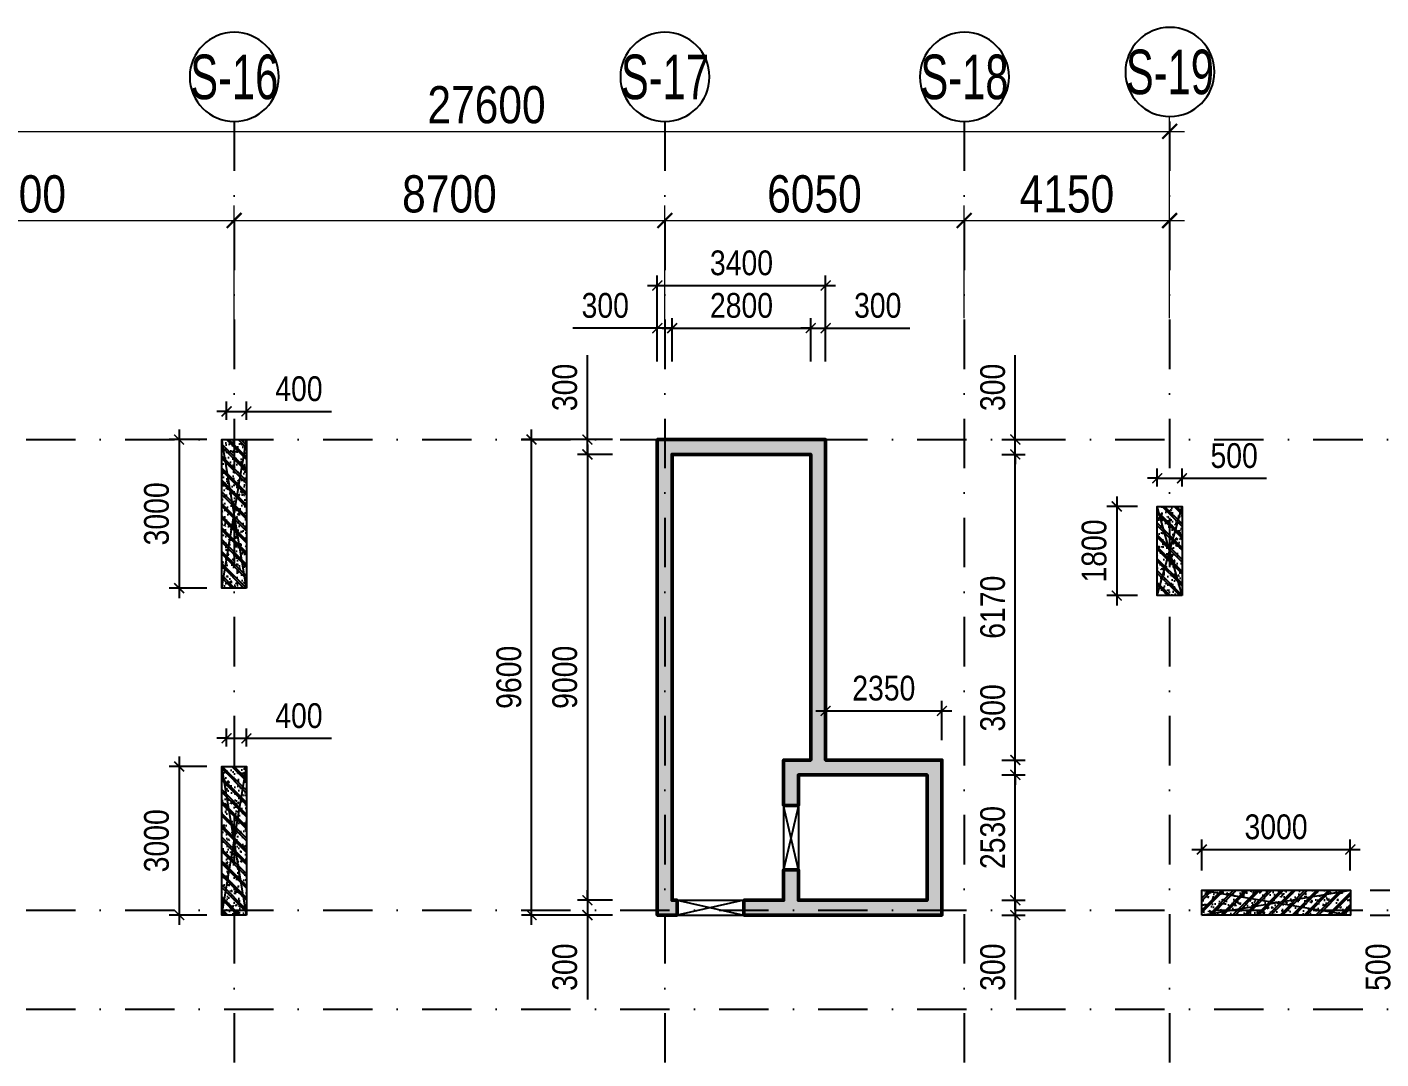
# Model space of a CAD drawing. Header units: millimetres. Extents: x 13965 to 1327256, y -72704 to 46237.
# Drawn here: x 312317 to 339666, y -25068 to -4237 of the extents above; entities that cross this region are included whole.
import ezdxf
from ezdxf.enums import TextEntityAlignment as Align

# ---------------------------------------------------------------- set-up
doc = ezdxf.new("R2010")
doc.units = ezdxf.units.MM
doc.header["$MEASUREMENT"] = 0
doc.linetypes.add('DASHDOT', pattern=[1, 0.5, -0.25, 0, -0.25])
doc.linetypes.add('DASHED', pattern=[4.5, 3, -1.5])
for name, color, linetype in [('AUDIT_I_220807103235-17', 50, 'Continuous'), ('ccu11-Khuat', 9, 'DASHED'), ('ccu11-Manh', 8, 'Continuous'), ('ccu11-Thay', 7, 'Continuous'), ('KC2-DIM', 251, 'Continuous'), ('KT-Dim', 8, 'Continuous'), ('KT-Hatch', 251, 'Continuous'), ('KT-Luoi truc South Tower', 8, 'DASHDOT'), ('Xref_ST_MBDV Cot vach 30.7.2022|Xref_ST_MBDV Cot vach 30.7.2022|Xref_ST_MBDV Cot vach 30.7.2022|Xref_ST_MBDV Cot vach 30.7.2022|A-GRID-SYM', 50, 'Continuous'), ('Xref_ST_MBDV Cot vach 30.7.2022|Xref_ST_MBDV Cot vach 30.7.2022|Xref_ST_MBDV Cot vach 30.7.2022|Xref_ST_MBDV Cot vach 30.7.2022|KC-Betong', 6, 'Continuous')]:
    doc.layers.add(name, color=color, linetype=linetype)
doc.layers.add('KT-Kich thuoc', color=159, linetype='Continuous', lineweight=18)
doc.layers.add('KT-Net cot vach', color=6, linetype='Continuous', lineweight=50)
doc.styles.add('Arial Narrow', font='ARIALN.TTF')
doc.styles.add('HBA-Text', font='GOTHIC.TTF')
doc.dimstyles.new('ccu12-200', dxfattribs={"dimscale": 200, "dimtxt": 2.5, "dimasz": 1, "dimexe": 1, "dimexo": 2, "dimgap": 1, "dimtad": 1, "dimdec": 0, "dimdsep": 46, "dimtxsty": 'Arial Narrow', "dimblk": 'ARCHTICK', "dimcen": -1, "dimdle": 1, "dimclrd": 256, "dimclre": 256, "dimclrt": 3, "dimadec": 0, "dimazin": 2, "dimtfac": 0.1, "dimtdec": 0, "dimtmove": 0, "dimatfit": 1, "dimldrblk": 'ARCHTICK', "dimfxl": 1, "dimtvp": 0.833333, "dimtolj": 1, "dimtzin": 12, "dimarcsym": 0})
doc.dimstyles.new('CCU_1-300', dxfattribs={"dimscale": 300, "dimtxt": 2.5, "dimasz": 1, "dimexe": 1, "dimexo": 2, "dimgap": 0.5, "dimtad": 1, "dimdec": 0, "dimdsep": 46, "dimtxsty": 'Arial Narrow', "dimblk": 'ARCHTICK', "dimcen": -1, "dimdle": 1, "dimclrd": 256, "dimclre": 256, "dimclrt": 3, "dimadec": 0, "dimazin": 2, "dimtfac": 0.1, "dimtdec": 0, "dimtix": 1, "dimtmove": 2, "dimatfit": 1, "dimfxl": 1, "dimtvp": 0.833333, "dimtolj": 1, "dimtzin": 12, "dimarcsym": 0})

# ---------------------------------------------------------------- blocks, each defined once
blk = doc.blocks.new('_ArchTick')
at = {"color": 0, "const_width": 0.15}
blk.add_lwpolyline([(-0.5, -0.5), (0.5, 0.5)], dxfattribs=at)
blk = doc.blocks.new('*D1069')
at = {"layer": 'Defpoints', "color": 0, "transparency": 16777216}
for p in [(-25223, 31492), (-33923, 28684, 0), (-25223, 28649, 0)]:
    blk.add_point(p, dxfattribs=at)
at = {"layer": 'KT-Kich thuoc', "lineweight": -2, "transparency": 16777216}
for p, q in [((-33923, 29284), (-33923, 31792)), ((-25223, 29249), (-25223, 31792)), ((-34223, 31492), (-24923, 31492))]:
    blk.add_line(p, q, dxfattribs=at)
at = {"layer": 'KT-Kich thuoc', "lineweight": -2, "transparency": 16777216, "xscale": 300, "yscale": 300, "zscale": 300, "rotation": 180}
blk.add_blockref('_ArchTick', (-33923, 31492), dxfattribs=at)
at = {"layer": 'KT-Kich thuoc', "lineweight": -2, "transparency": 16777216, "xscale": 300, "yscale": 300, "zscale": 300}
blk.add_blockref('_ArchTick', (-25223, 31492), dxfattribs=at)
at = {"layer": 'KT-Kich thuoc', "color": 3, "transparency": 16777216, "insert": (-29573, 32025), "char_height": 750, "attachment_point": 5, "style": 'Arial Narrow'}
blk.add_mtext('\\A1;8700', dxfattribs=at)
blk = doc.blocks.new('*D1070')
at = {"layer": 'Defpoints', "color": 0, "transparency": 16777216}
for p in [(-16523, 31492), (-16523, 28791, 0), (-25223, 28649, 0)]:
    blk.add_point(p, dxfattribs=at)
at = {"layer": 'KT-Kich thuoc', "lineweight": -2, "transparency": 16777216}
for p, q in [((-25223, 29249), (-25223, 31792)), ((-16523, 29391), (-16523, 31792)), ((-25523, 31492), (-16223, 31492))]:
    blk.add_line(p, q, dxfattribs=at)
at = {"layer": 'KT-Kich thuoc', "lineweight": -2, "transparency": 16777216, "xscale": 300, "yscale": 300, "zscale": 300, "rotation": 180}
blk.add_blockref('_ArchTick', (-25223, 31492), dxfattribs=at)
at = {"layer": 'KT-Kich thuoc', "lineweight": -2, "transparency": 16777216, "xscale": 300, "yscale": 300, "zscale": 300}
blk.add_blockref('_ArchTick', (-16523, 31492), dxfattribs=at)
at = {"layer": 'KT-Kich thuoc', "color": 3, "transparency": 16777216, "insert": (-20873, 32025), "char_height": 750, "attachment_point": 5, "style": 'Arial Narrow'}
blk.add_mtext('\\A1;8700', dxfattribs=at)
blk = doc.blocks.new('*D1071')
at = {"layer": 'Defpoints', "color": 0, "transparency": 16777216}
for p in [(-10473, 31492), (-16523, 28791), (-10473, 28921, 0)]:
    blk.add_point(p, dxfattribs=at)
at = {"layer": 'KT-Kich thuoc', "lineweight": -2, "transparency": 16777216}
for p, q in [((-16523, 29391), (-16523, 31792)), ((-10473, 29521), (-10473, 31792)), ((-16823, 31492), (-10173, 31492))]:
    blk.add_line(p, q, dxfattribs=at)
at = {"layer": 'KT-Kich thuoc', "lineweight": -2, "transparency": 16777216, "xscale": 300, "yscale": 300, "zscale": 300, "rotation": 180}
blk.add_blockref('_ArchTick', (-16523, 31492), dxfattribs=at)
at = {"layer": 'KT-Kich thuoc', "lineweight": -2, "transparency": 16777216, "xscale": 300, "yscale": 300, "zscale": 300}
blk.add_blockref('_ArchTick', (-10473, 31492), dxfattribs=at)
at = {"layer": 'KT-Kich thuoc', "color": 3, "transparency": 16777216, "insert": (-13498, 32025), "char_height": 750, "attachment_point": 5, "style": 'Arial Narrow'}
blk.add_mtext('\\A1;6050', dxfattribs=at)
blk = doc.blocks.new('*D1072')
at = {"layer": 'Defpoints', "color": 0, "transparency": 16777216}
for p in [(-6323, 31492), (-6323, 29040), (-10473, 28921, 0)]:
    blk.add_point(p, dxfattribs=at)
at = {"layer": 'KT-Kich thuoc', "lineweight": -2, "transparency": 16777216}
for p, q in [((-10473, 29521), (-10473, 31792)), ((-6323, 29640), (-6323, 31792)), ((-10773, 31492), (-6023, 31492))]:
    blk.add_line(p, q, dxfattribs=at)
at = {"layer": 'KT-Kich thuoc', "lineweight": -2, "transparency": 16777216, "xscale": 300, "yscale": 300, "zscale": 300, "rotation": 180}
blk.add_blockref('_ArchTick', (-10473, 31492), dxfattribs=at)
at = {"layer": 'KT-Kich thuoc', "lineweight": -2, "transparency": 16777216, "xscale": 300, "yscale": 300, "zscale": 300}
blk.add_blockref('_ArchTick', (-6323, 31492), dxfattribs=at)
at = {"layer": 'KT-Kich thuoc', "color": 3, "transparency": 16777216, "insert": (-8398, 32025), "char_height": 750, "attachment_point": 5, "style": 'Arial Narrow'}
blk.add_mtext('\\A1;4150', dxfattribs=at)
blk = doc.blocks.new('*D1073')
at = {"layer": 'Defpoints', "color": 0, "transparency": 16777216}
for p in [(-6323, 33292), (-33923, 28921), (-6323, 28921)]:
    blk.add_point(p, dxfattribs=at)
at = {"layer": 'KT-Kich thuoc', "lineweight": -2, "transparency": 16777216}
for p, q in [((-33923, 29521), (-33923, 33592)), ((-6323, 29521), (-6323, 33592)), ((-34223, 33292), (-6023, 33292))]:
    blk.add_line(p, q, dxfattribs=at)
at = {"layer": 'KT-Kich thuoc', "lineweight": -2, "transparency": 16777216, "xscale": 300, "yscale": 300, "zscale": 300, "rotation": 180}
blk.add_blockref('_ArchTick', (-33923, 33292), dxfattribs=at)
at = {"layer": 'KT-Kich thuoc', "lineweight": -2, "transparency": 16777216, "xscale": 300, "yscale": 300, "zscale": 300}
blk.add_blockref('_ArchTick', (-6323, 33292), dxfattribs=at)
at = {"layer": 'KT-Kich thuoc', "color": 3, "transparency": 16777216, "insert": (-20123, 33825), "char_height": 750, "attachment_point": 5, "style": 'Arial Narrow'}
blk.add_mtext('\\A1;27600', dxfattribs=at)
blk = doc.blocks.new('GRID-SYM-flat-73')
at = {"layer": 'Xref_ST_MBDV Cot vach 30.7.2022|Xref_ST_MBDV Cot vach 30.7.2022|Xref_ST_MBDV Cot vach 30.7.2022|Xref_ST_MBDV Cot vach 30.7.2022|A-GRID-SYM'}
blk.add_circle((0, 0, 0), 900, dxfattribs=at)
at = {"layer": 'Xref_ST_MBDV Cot vach 30.7.2022|Xref_ST_MBDV Cot vach 30.7.2022|Xref_ST_MBDV Cot vach 30.7.2022|Xref_ST_MBDV Cot vach 30.7.2022|A-GRID-SYM', "style": 'HBA-Text'}
blk.add_attdef('GRID', text='', height=900, rotation=359.6303, dxfattribs=at).set_placement((0, 0, 0), align=Align.MIDDLE_CENTER)
blk = doc.blocks.new('*D286')
at = {"layer": 'Defpoints', "color": 0, "transparency": 16777216}
for p in [(316348, -19164), (315389, -22164), (316348, -22164)]:
    blk.add_point(p, dxfattribs=at)
at = {"layer": 'KC2-DIM', "lineweight": -2, "transparency": 16777216}
for p, q in [((315389, -18964), (315389, -22364)), ((315948, -19164), (315189, -19164)), ((315948, -22164), (315189, -22164))]:
    blk.add_line(p, q, dxfattribs=at)
at = {"layer": 'KC2-DIM', "lineweight": -2, "transparency": 16777216, "xscale": 200, "yscale": 200, "zscale": 200}
for p, rotation in [((315389, -19164), 90), ((315389, -22164), 270)]:
    blk.add_blockref('_ArchTick', p, dxfattribs=dict(at, rotation=rotation))
at = {"layer": 'KC2-DIM', "color": 3, "transparency": 16777216, "insert": (314934, -20664), "char_height": 500, "attachment_point": 5, "rotation": 90, "style": 'Arial Narrow'}
blk.add_mtext('\\A1;3000', dxfattribs=at)
blk = doc.blocks.new('*D287')
at = {"layer": 'Defpoints', "color": 0, "transparency": 16777216}
for p in [(316748, -18596), (316348, -19164), (316748, -19164)]:
    blk.add_point(p, dxfattribs=at)
at = {"layer": 'KC2-DIM', "lineweight": -2, "transparency": 16777216}
for p, q in [((316348, -18596), (316148, -18596)), ((316348, -18764), (316348, -18396)), ((316348, -18596), (316748, -18596)), ((316748, -18764), (316748, -18396)), ((316748, -18596), (318469, -18596))]:
    blk.add_line(p, q, dxfattribs=at)
at = {"layer": 'KC2-DIM', "lineweight": -2, "transparency": 16777216, "xscale": 200, "yscale": 200, "zscale": 200}
blk.add_blockref('_ArchTick', (316348, -18596), dxfattribs=at)
at = {"layer": 'KC2-DIM', "lineweight": -2, "transparency": 16777216, "xscale": 200, "yscale": 200, "zscale": 200, "rotation": 180}
blk.add_blockref('_ArchTick', (316748, -18596), dxfattribs=at)
at = {"layer": 'KC2-DIM', "color": 3, "transparency": 16777216, "insert": (317809, -18141), "char_height": 500, "attachment_point": 5, "style": 'Arial Narrow'}
blk.add_mtext('\\A1;400', dxfattribs=at)
blk = doc.blocks.new('*D288')
at = {"layer": 'Defpoints', "color": 0, "transparency": 16777216}
for p in [(316348, -12564), (315389, -15564), (316348, -15564)]:
    blk.add_point(p, dxfattribs=at)
at = {"layer": 'KC2-DIM', "lineweight": -2, "transparency": 16777216}
for p, q in [((315948, -12564), (315189, -12564)), ((315389, -12364), (315389, -15764)), ((315948, -15564), (315189, -15564))]:
    blk.add_line(p, q, dxfattribs=at)
at = {"layer": 'KC2-DIM', "lineweight": -2, "transparency": 16777216, "xscale": 200, "yscale": 200, "zscale": 200}
for p, rotation in [((315389, -12564), 90), ((315389, -15564), 270)]:
    blk.add_blockref('_ArchTick', p, dxfattribs=dict(at, rotation=rotation))
at = {"layer": 'KC2-DIM', "color": 3, "transparency": 16777216, "insert": (314934, -14064), "char_height": 500, "attachment_point": 5, "rotation": 90, "style": 'Arial Narrow'}
blk.add_mtext('\\A1;3000', dxfattribs=at)
blk = doc.blocks.new('*D289')
at = {"layer": 'Defpoints', "color": 0, "transparency": 16777216}
for p in [(316748, -11996), (316348, -12564), (316748, -12564)]:
    blk.add_point(p, dxfattribs=at)
at = {"layer": 'KC2-DIM', "lineweight": -2, "transparency": 16777216}
for p, q in [((316348, -11996), (316148, -11996)), ((316348, -12164), (316348, -11796)), ((316348, -11996), (316748, -11996)), ((316748, -12164), (316748, -11796)), ((316748, -11996), (318469, -11996))]:
    blk.add_line(p, q, dxfattribs=at)
at = {"layer": 'KC2-DIM', "lineweight": -2, "transparency": 16777216, "xscale": 200, "yscale": 200, "zscale": 200}
blk.add_blockref('_ArchTick', (316348, -11996), dxfattribs=at)
at = {"layer": 'KC2-DIM', "lineweight": -2, "transparency": 16777216, "xscale": 200, "yscale": 200, "zscale": 200, "rotation": 180}
blk.add_blockref('_ArchTick', (316748, -11996), dxfattribs=at)
at = {"layer": 'KC2-DIM', "color": 3, "transparency": 16777216, "insert": (317809, -11541), "char_height": 500, "attachment_point": 5, "style": 'Arial Narrow'}
blk.add_mtext('\\A1;400', dxfattribs=at)
blk = doc.blocks.new('*D290')
at = {"layer": 'Defpoints', "color": 0, "transparency": 16777216}
for p in [(335648, -13346), (335148, -13914), (335648, -13914)]:
    blk.add_point(p, dxfattribs=at)
at = {"layer": 'KC2-DIM', "lineweight": -2, "transparency": 16777216}
for p, q in [((335148, -13346), (334948, -13346)), ((335148, -13514), (335148, -13146)), ((335148, -13346), (335648, -13346)), ((335648, -13514), (335648, -13146)), ((335648, -13346), (337353, -13346))]:
    blk.add_line(p, q, dxfattribs=at)
at = {"layer": 'KC2-DIM', "lineweight": -2, "transparency": 16777216, "xscale": 200, "yscale": 200, "zscale": 200}
blk.add_blockref('_ArchTick', (335148, -13346), dxfattribs=at)
at = {"layer": 'KC2-DIM', "lineweight": -2, "transparency": 16777216, "xscale": 200, "yscale": 200, "zscale": 200, "rotation": 180}
blk.add_blockref('_ArchTick', (335648, -13346), dxfattribs=at)
at = {"layer": 'KC2-DIM', "color": 3, "transparency": 16777216, "insert": (336701, -12891), "char_height": 500, "attachment_point": 5, "style": 'Arial Narrow'}
blk.add_mtext('\\A1;500', dxfattribs=at)
blk = doc.blocks.new('*D291')
at = {"layer": 'Defpoints', "color": 0, "transparency": 16777216}
for p in [(335148, -13914), (334329, -15714), (335148, -15714)]:
    blk.add_point(p, dxfattribs=at)
at = {"layer": 'KC2-DIM', "lineweight": -2, "transparency": 16777216}
for p, q in [((334748, -13914), (334129, -13914)), ((334329, -13714), (334329, -15914)), ((334748, -15714), (334129, -15714))]:
    blk.add_line(p, q, dxfattribs=at)
at = {"layer": 'KC2-DIM', "lineweight": -2, "transparency": 16777216, "xscale": 200, "yscale": 200, "zscale": 200}
for p, rotation in [((334329, -13914), 90), ((334329, -15714), 270)]:
    blk.add_blockref('_ArchTick', p, dxfattribs=dict(at, rotation=rotation))
at = {"layer": 'KC2-DIM', "color": 3, "transparency": 16777216, "insert": (333874, -14814), "char_height": 500, "attachment_point": 5, "rotation": 90, "style": 'Arial Narrow'}
blk.add_mtext('\\A1;1800', dxfattribs=at)
blk = doc.blocks.new('*D292')
at = {"layer": 'Defpoints', "color": 0, "transparency": 16777216}
for p in [(339048, -20841), (336048, -21664, 0), (339048, -21664, 0)]:
    blk.add_point(p, dxfattribs=at)
at = {"layer": 'KC2-DIM', "lineweight": -2, "transparency": 16777216}
for p, q in [((336048, -21264), (336048, -20641)), ((339048, -21264), (339048, -20641)), ((335848, -20841), (339248, -20841))]:
    blk.add_line(p, q, dxfattribs=at)
at = {"layer": 'KC2-DIM', "lineweight": -2, "transparency": 16777216, "xscale": 200, "yscale": 200, "zscale": 200, "rotation": 180}
blk.add_blockref('_ArchTick', (336048, -20841), dxfattribs=at)
at = {"layer": 'KC2-DIM', "lineweight": -2, "transparency": 16777216, "xscale": 200, "yscale": 200, "zscale": 200}
blk.add_blockref('_ArchTick', (339048, -20841), dxfattribs=at)
at = {"layer": 'KC2-DIM', "color": 3, "transparency": 16777216, "insert": (337548, -20386), "char_height": 500, "attachment_point": 5, "style": 'Arial Narrow'}
blk.add_mtext('\\A1;3000', dxfattribs=at)
blk = doc.blocks.new('*D293')
at = {"layer": 'Defpoints', "color": 0, "transparency": 16777216}
for p in [(339048, -21664, 0), (339048, -22164, 0), (340064, -22164)]:
    blk.add_point(p, dxfattribs=at)
at = {"layer": 'KC2-DIM', "lineweight": -2, "transparency": 16777216}
for p, q in [((340064, -21664), (340064, -21464)), ((339448, -21664), (340264, -21664)), ((340064, -21664), (340064, -22164)), ((339448, -22164), (340264, -22164)), ((340064, -22164), (340064, -23868))]:
    blk.add_line(p, q, dxfattribs=at)
at = {"layer": 'KC2-DIM', "lineweight": -2, "transparency": 16777216, "xscale": 200, "yscale": 200, "zscale": 200}
for p, rotation in [((340064, -21664), 270), ((340064, -22164), 90)]:
    blk.add_blockref('_ArchTick', p, dxfattribs=dict(at, rotation=rotation))
at = {"layer": 'KC2-DIM', "color": 3, "transparency": 16777216, "insert": (339609, -23216), "char_height": 500, "attachment_point": 5, "rotation": 90, "style": 'Arial Narrow'}
blk.add_mtext('\\A1;500', dxfattribs=at)
blk = doc.blocks.new('*D337')
at = {"layer": 'Defpoints', "color": 0, "transparency": 16777216}
for p in [(323636, -12564), (324546, -12564), (324546, -12864)]:
    blk.add_point(p, dxfattribs=at)
at = {"layer": 'KC2-DIM', "lineweight": -2, "transparency": 16777216}
for p, q in [((323636, -12564), (323636, -10859)), ((324146, -12564), (323436, -12564)), ((323636, -12864), (323636, -12564)), ((324146, -12864), (323436, -12864)), ((323636, -12864), (323636, -13064))]:
    blk.add_line(p, q, dxfattribs=at)
at = {"layer": 'KC2-DIM', "lineweight": -2, "transparency": 16777216, "xscale": 200, "yscale": 200, "zscale": 200}
for p, rotation in [((323636, -12564), 270), ((323636, -12864), 90)]:
    blk.add_blockref('_ArchTick', p, dxfattribs=dict(at, rotation=rotation))
at = {"layer": 'KC2-DIM', "color": 3, "transparency": 16777216, "insert": (323181, -11512), "char_height": 500, "attachment_point": 5, "rotation": 90, "style": 'Arial Narrow'}
blk.add_mtext('\\A1;300', dxfattribs=at)
blk = doc.blocks.new('*D338')
at = {"layer": 'Defpoints', "color": 0, "transparency": 16777216}
for p in [(324546, -12864), (323636, -21864), (324546, -21864)]:
    blk.add_point(p, dxfattribs=at)
at = {"layer": 'KC2-DIM', "lineweight": -2, "transparency": 16777216}
for p, q in [((323636, -12664), (323636, -22064)), ((324146, -12864), (323436, -12864)), ((324146, -21864), (323436, -21864))]:
    blk.add_line(p, q, dxfattribs=at)
at = {"layer": 'KC2-DIM', "lineweight": -2, "transparency": 16777216, "xscale": 200, "yscale": 200, "zscale": 200}
for p, rotation in [((323636, -12864), 90), ((323636, -21864), 270)]:
    blk.add_blockref('_ArchTick', p, dxfattribs=dict(at, rotation=rotation))
at = {"layer": 'KC2-DIM', "color": 3, "transparency": 16777216, "insert": (323181, -17364), "char_height": 500, "attachment_point": 5, "rotation": 90, "style": 'Arial Narrow'}
blk.add_mtext('\\A1;9000', dxfattribs=at)
blk = doc.blocks.new('*D339')
at = {"layer": 'Defpoints', "color": 0, "transparency": 16777216}
for p in [(324546, -21864), (323636, -22164), (324546, -22164)]:
    blk.add_point(p, dxfattribs=at)
at = {"layer": 'KC2-DIM', "lineweight": -2, "transparency": 16777216}
for p, q in [((324146, -21864), (323436, -21864)), ((323636, -21864), (323636, -21664)), ((323636, -21864), (323636, -22164)), ((324146, -22164), (323436, -22164)), ((323636, -22164), (323636, -23868))]:
    blk.add_line(p, q, dxfattribs=at)
at = {"layer": 'KC2-DIM', "lineweight": -2, "transparency": 16777216, "xscale": 200, "yscale": 200, "zscale": 200}
for p, rotation in [((323636, -21864), 270), ((323636, -22164), 90)]:
    blk.add_blockref('_ArchTick', p, dxfattribs=dict(at, rotation=rotation))
at = {"layer": 'KC2-DIM', "color": 3, "transparency": 16777216, "insert": (323181, -23216), "char_height": 500, "attachment_point": 5, "rotation": 90, "style": 'Arial Narrow'}
blk.add_mtext('\\A1;300', dxfattribs=at)
blk = doc.blocks.new('*D340')
at = {"layer": 'Defpoints', "color": 0, "transparency": 16777216}
for p in [(322508, -12564), (324546, -12564), (324546, -22164)]:
    blk.add_point(p, dxfattribs=at)
at = {"layer": 'KC2-DIM', "lineweight": -2, "transparency": 16777216}
for p, q in [((324146, -12564), (322308, -12564)), ((322508, -22364), (322508, -12364)), ((324146, -22164), (322308, -22164))]:
    blk.add_line(p, q, dxfattribs=at)
at = {"layer": 'KC2-DIM', "lineweight": -2, "transparency": 16777216, "xscale": 200, "yscale": 200, "zscale": 200}
for p, rotation in [((322508, -12564), 90), ((322508, -22164), 270)]:
    blk.add_blockref('_ArchTick', p, dxfattribs=dict(at, rotation=rotation))
at = {"layer": 'KC2-DIM', "color": 3, "transparency": 16777216, "insert": (322052, -17364), "char_height": 500, "attachment_point": 5, "rotation": 90, "style": 'Arial Narrow'}
blk.add_mtext('\\A1;9600', dxfattribs=at)
blk = doc.blocks.new('*D341')
at = {"layer": 'Defpoints', "color": 0, "transparency": 16777216}
for p in [(325049, -10315), (325049, -11386), (325349, -11386)]:
    blk.add_point(p, dxfattribs=at)
at = {"layer": 'KC2-DIM', "lineweight": -2, "transparency": 16777216}
for p, q in [((325049, -10986), (325049, -10115)), ((325349, -10986), (325349, -10115)), ((325049, -10315), (323344, -10315)), ((325349, -10315), (325049, -10315)), ((325349, -10315), (325549, -10315))]:
    blk.add_line(p, q, dxfattribs=at)
at = {"layer": 'KC2-DIM', "lineweight": -2, "transparency": 16777216, "xscale": 200, "yscale": 200, "zscale": 200}
blk.add_blockref('_ArchTick', (325049, -10315), dxfattribs=at)
at = {"layer": 'KC2-DIM', "lineweight": -2, "transparency": 16777216, "xscale": 200, "yscale": 200, "zscale": 200, "rotation": 180}
blk.add_blockref('_ArchTick', (325349, -10315), dxfattribs=at)
at = {"layer": 'KC2-DIM', "color": 3, "transparency": 16777216, "insert": (323997, -9859), "char_height": 500, "attachment_point": 5, "style": 'Arial Narrow'}
blk.add_mtext('\\A1;300', dxfattribs=at)
blk = doc.blocks.new('*D342')
at = {"layer": 'Defpoints', "color": 0, "transparency": 16777216}
for p in [(328149, -10315), (325349, -11386), (328149, -11386)]:
    blk.add_point(p, dxfattribs=at)
at = {"layer": 'KC2-DIM', "lineweight": -2, "transparency": 16777216}
for p, q in [((325349, -10986), (325349, -10115)), ((328149, -10986), (328149, -10115)), ((325149, -10315), (328349, -10315))]:
    blk.add_line(p, q, dxfattribs=at)
at = {"layer": 'KC2-DIM', "lineweight": -2, "transparency": 16777216, "xscale": 200, "yscale": 200, "zscale": 200, "rotation": 180}
blk.add_blockref('_ArchTick', (325349, -10315), dxfattribs=at)
at = {"layer": 'KC2-DIM', "lineweight": -2, "transparency": 16777216, "xscale": 200, "yscale": 200, "zscale": 200}
blk.add_blockref('_ArchTick', (328149, -10315), dxfattribs=at)
at = {"layer": 'KC2-DIM', "color": 3, "transparency": 16777216, "insert": (326749, -9859), "char_height": 500, "attachment_point": 5, "style": 'Arial Narrow'}
blk.add_mtext('\\A1;2800', dxfattribs=at)
blk = doc.blocks.new('*D343')
at = {"layer": 'Defpoints', "color": 0, "transparency": 16777216}
for p in [(328449, -10315), (328149, -11386), (328449, -11386)]:
    blk.add_point(p, dxfattribs=at)
at = {"layer": 'KC2-DIM', "lineweight": -2, "transparency": 16777216}
for p, q in [((328149, -10986), (328149, -10115)), ((328449, -10986), (328449, -10115)), ((328149, -10315), (327949, -10315)), ((328149, -10315), (328449, -10315)), ((328449, -10315), (330153, -10315))]:
    blk.add_line(p, q, dxfattribs=at)
at = {"layer": 'KC2-DIM', "lineweight": -2, "transparency": 16777216, "xscale": 200, "yscale": 200, "zscale": 200}
blk.add_blockref('_ArchTick', (328149, -10315), dxfattribs=at)
at = {"layer": 'KC2-DIM', "lineweight": -2, "transparency": 16777216, "xscale": 200, "yscale": 200, "zscale": 200, "rotation": 180}
blk.add_blockref('_ArchTick', (328449, -10315), dxfattribs=at)
at = {"layer": 'KC2-DIM', "color": 3, "transparency": 16777216, "insert": (329501, -9859), "char_height": 500, "attachment_point": 5, "style": 'Arial Narrow'}
blk.add_mtext('\\A1;300', dxfattribs=at)
blk = doc.blocks.new('*D344')
at = {"layer": 'Defpoints', "color": 0, "transparency": 16777216}
for p in [(328449, -9455), (325049, -11386), (328449, -11386)]:
    blk.add_point(p, dxfattribs=at)
at = {"layer": 'KC2-DIM', "lineweight": -2, "transparency": 16777216}
for p, q in [((325049, -10986), (325049, -9255)), ((328449, -10986), (328449, -9255)), ((324849, -9455), (328649, -9455))]:
    blk.add_line(p, q, dxfattribs=at)
at = {"layer": 'KC2-DIM', "lineweight": -2, "transparency": 16777216, "xscale": 200, "yscale": 200, "zscale": 200, "rotation": 180}
blk.add_blockref('_ArchTick', (325049, -9455), dxfattribs=at)
at = {"layer": 'KC2-DIM', "lineweight": -2, "transparency": 16777216, "xscale": 200, "yscale": 200, "zscale": 200}
blk.add_blockref('_ArchTick', (328449, -9455), dxfattribs=at)
at = {"layer": 'KC2-DIM', "color": 3, "transparency": 16777216, "insert": (326749, -9000), "char_height": 500, "attachment_point": 5, "style": 'Arial Narrow'}
blk.add_mtext('\\A1;3400', dxfattribs=at)
blk = doc.blocks.new('*D345')
at = {"layer": 'Defpoints', "color": 0, "transparency": 16777216}
for p in [(331610, -21864), (331610, -22164), (332281, -22164)]:
    blk.add_point(p, dxfattribs=at)
at = {"layer": 'KC2-DIM', "lineweight": -2, "transparency": 16777216}
for p, q in [((332010, -21864), (332481, -21864)), ((332281, -21864), (332281, -21664)), ((332281, -21864), (332281, -22164)), ((332010, -22164), (332481, -22164)), ((332281, -22164), (332281, -23868))]:
    blk.add_line(p, q, dxfattribs=at)
at = {"layer": 'KC2-DIM', "lineweight": -2, "transparency": 16777216, "xscale": 200, "yscale": 200, "zscale": 200}
for p, rotation in [((332281, -21864), 270), ((332281, -22164), 90)]:
    blk.add_blockref('_ArchTick', p, dxfattribs=dict(at, rotation=rotation))
at = {"layer": 'KC2-DIM', "color": 3, "transparency": 16777216, "insert": (331825, -23216), "char_height": 500, "attachment_point": 5, "rotation": 90, "style": 'Arial Narrow'}
blk.add_mtext('\\A1;300', dxfattribs=at)
blk = doc.blocks.new('*D346')
at = {"layer": 'Defpoints', "color": 0, "transparency": 16777216}
for p in [(331610, -19334), (332281, -19334), (331610, -21864)]:
    blk.add_point(p, dxfattribs=at)
at = {"layer": 'KC2-DIM', "lineweight": -2, "transparency": 16777216}
for p, q in [((332281, -22064), (332281, -19134)), ((332010, -19334), (332481, -19334)), ((332010, -21864), (332481, -21864))]:
    blk.add_line(p, q, dxfattribs=at)
at = {"layer": 'KC2-DIM', "lineweight": -2, "transparency": 16777216, "xscale": 200, "yscale": 200, "zscale": 200}
for p, rotation in [((332281, -19334), 90), ((332281, -21864), 270)]:
    blk.add_blockref('_ArchTick', p, dxfattribs=dict(at, rotation=rotation))
at = {"layer": 'KC2-DIM', "color": 3, "transparency": 16777216, "insert": (331825, -20599), "char_height": 500, "attachment_point": 5, "rotation": 90, "style": 'Arial Narrow'}
blk.add_mtext('\\A1;2530', dxfattribs=at)
blk = doc.blocks.new('*D347')
at = {"layer": 'Defpoints', "color": 0, "transparency": 16777216}
for p in [(331610, -19034), (332281, -19034), (331610, -19334)]:
    blk.add_point(p, dxfattribs=at)
at = {"layer": 'KC2-DIM', "lineweight": -2, "transparency": 16777216}
for p, q in [((332281, -19034), (332281, -17329)), ((332010, -19034), (332481, -19034)), ((332281, -19334), (332281, -19034)), ((332010, -19334), (332481, -19334)), ((332281, -19334), (332281, -19534))]:
    blk.add_line(p, q, dxfattribs=at)
at = {"layer": 'KC2-DIM', "lineweight": -2, "transparency": 16777216, "xscale": 200, "yscale": 200, "zscale": 200}
for p, rotation in [((332281, -19034), 270), ((332281, -19334), 90)]:
    blk.add_blockref('_ArchTick', p, dxfattribs=dict(at, rotation=rotation))
at = {"layer": 'KC2-DIM', "color": 3, "transparency": 16777216, "insert": (331825, -17982), "char_height": 500, "attachment_point": 5, "rotation": 90, "style": 'Arial Narrow'}
blk.add_mtext('\\A1;300', dxfattribs=at)
blk = doc.blocks.new('*D348')
at = {"layer": 'Defpoints', "color": 0, "transparency": 16777216}
for p in [(331610, -12864), (332281, -12864), (331610, -19034)]:
    blk.add_point(p, dxfattribs=at)
at = {"layer": 'KC2-DIM', "lineweight": -2, "transparency": 16777216}
for p, q in [((332281, -19234), (332281, -12664)), ((332010, -12864), (332481, -12864)), ((332010, -19034), (332481, -19034))]:
    blk.add_line(p, q, dxfattribs=at)
at = {"layer": 'KC2-DIM', "lineweight": -2, "transparency": 16777216, "xscale": 200, "yscale": 200, "zscale": 200}
for p, rotation in [((332281, -12864), 90), ((332281, -19034), 270)]:
    blk.add_blockref('_ArchTick', p, dxfattribs=dict(at, rotation=rotation))
at = {"layer": 'KC2-DIM', "color": 3, "transparency": 16777216, "insert": (331825, -15949), "char_height": 500, "attachment_point": 5, "rotation": 90, "style": 'Arial Narrow'}
blk.add_mtext('\\A1;6170', dxfattribs=at)
blk = doc.blocks.new('*D349')
at = {"layer": 'Defpoints', "color": 0, "transparency": 16777216}
for p in [(331610, -12564), (332281, -12564), (331610, -12864)]:
    blk.add_point(p, dxfattribs=at)
at = {"layer": 'KC2-DIM', "lineweight": -2, "transparency": 16777216}
for p, q in [((332281, -12564), (332281, -10859)), ((332010, -12564), (332481, -12564)), ((332281, -12864), (332281, -12564)), ((332010, -12864), (332481, -12864)), ((332281, -12864), (332281, -13064))]:
    blk.add_line(p, q, dxfattribs=at)
at = {"layer": 'KC2-DIM', "lineweight": -2, "transparency": 16777216, "xscale": 200, "yscale": 200, "zscale": 200}
for p, rotation in [((332281, -12564), 270), ((332281, -12864), 90)]:
    blk.add_blockref('_ArchTick', p, dxfattribs=dict(at, rotation=rotation))
at = {"layer": 'KC2-DIM', "color": 3, "transparency": 16777216, "insert": (331825, -11512), "char_height": 500, "attachment_point": 5, "rotation": 90, "style": 'Arial Narrow'}
blk.add_mtext('\\A1;300', dxfattribs=at)
blk = doc.blocks.new('*D350')
at = {"layer": 'Defpoints', "color": 0, "transparency": 16777216}
for p in [(330799, -18042), (328449, -18720), (330799, -19034)]:
    blk.add_point(p, dxfattribs=at)
at = {"layer": 'KC2-DIM', "lineweight": -2, "transparency": 16777216}
for p, q in [((328249, -18042), (330999, -18042)), ((328449, -18320), (328449, -17842)), ((330799, -18634), (330799, -17842))]:
    blk.add_line(p, q, dxfattribs=at)
at = {"layer": 'KC2-DIM', "lineweight": -2, "transparency": 16777216, "xscale": 200, "yscale": 200, "zscale": 200, "rotation": 180}
blk.add_blockref('_ArchTick', (328449, -18042), dxfattribs=at)
at = {"layer": 'KC2-DIM', "lineweight": -2, "transparency": 16777216, "xscale": 200, "yscale": 200, "zscale": 200}
blk.add_blockref('_ArchTick', (330799, -18042), dxfattribs=at)
at = {"layer": 'KC2-DIM', "color": 3, "transparency": 16777216, "insert": (329624, -17586), "char_height": 500, "attachment_point": 5, "style": 'Arial Narrow'}
blk.add_mtext('\\A1;2350', dxfattribs=at)
blk = doc.blocks.new('*U36')
h = blk.add_hatch()
h.set_pattern_fill('VATLIEU04', color=250, scale=40, style=0, pattern_type=2)
h.set_pattern_definition([(50, (-450, 3050), (286.904, -25.101), [30, -330]), (355, (-450, 3050), (-55.5, 300.877), [24, -264]), (100.451, (-426.1, 3047.9), (231.404, 275.776), [25.496, -280.457]), (46.184, (-450, 3130), (426.896, -66.208), [45, -495]), (96.636, (-414.43, 3124.5), (373.865, 389.647), [38.244, -420.685]), (351.184, (-450, 3130), (373.865, 389.65), [36, -396]), (21, (-410, 3110), (238.763, -161.048), [30, -330]), (326, (-410, 3110), (97.326, 290.06), [24, -264]), (71.451, (-390.1, 3096.58), (336.09, 129.012), [25.496, -280.457]), (37.5, (-450, 3050), (4.864, 133.1575), [0, -260.8, 0, -268, 0, -265]), (7.5, (-450, 3050), (105.228, 157.7647), [0, -152.8, 0, -254.8, 0, -101]), (327.5, (-539.2, 3050), (213.529, -9.022), [0, -100, 0, -312, 0, -414]), (317.5, (-579.2, 3050), (233.274, 40.042), [0, -130, 0, -207.2, 0, -294]), (45, (-450, 3050), (-120.208, 120.208), []), (45, (-450, 3099), (-120.208, 120.208), [])])
h.paths.add_polyline_path([(-475, -475), (25, -475), (25, 2525), (-475, 2525)])
at = {"color": 6, "ltscale": 0.25}
blk.add_lwpolyline([(-475, -475), (25, -475), (25, 2525), (-475, 2525)], close=True, dxfattribs=at)
at = {"layer": 'Defpoints', "linetype": 'ByBlock', "ltscale": 30}
for p, q in [((25, -475), (-475, 2525)), ((-475, -475), (25, 2525))]:
    blk.add_line(p, q, dxfattribs=at)
blk = doc.blocks.new('*U40')
h = blk.add_hatch()
h.set_pattern_fill('VATLIEU04', color=250, scale=40, style=0, pattern_type=2)
h.set_pattern_definition([(50, (-450, 1850), (286.904, -25.1), [30, -330]), (355, (-450, 1850), (-55.5, 300.877), [24, -264]), (100.451, (-426.1, 1847.9), (231.404, 275.776), [25.496, -280.457]), (46.184, (-450, 1930), (426.896, -66.21), [45, -495]), (96.636, (-414.43, 1924.5), (373.865, 389.65), [38.244, -420.685]), (351.184, (-450, 1930), (373.865, 389.65), [36, -396]), (21, (-410, 1910), (238.763, -161.048), [30, -330]), (326, (-410, 1910), (97.326, 290.06), [24, -264]), (71.451, (-390.1, 1896.58), (336.09, 129.012), [25.496, -280.457]), (37.5, (-450, 1850), (4.864, 133.1575), [0, -260.8, 0, -268, 0, -265]), (7.5, (-450, 1850), (105.228, 157.765), [0, -152.8, 0, -254.8, 0, -101]), (327.5, (-539.2, 1850), (213.529, -9.022), [0, -100, 0, -312, 0, -414]), (317.5, (-579.2, 1850), (233.274, 40.042), [0, -130, 0, -207.2, 0, -294]), (45, (-450, 1850), (-120.208, 120.208), []), (45, (-450, 1899), (-120.208, 120.208), [])])
h.paths.add_polyline_path([(-475, -475), (25, -475), (25, 1325), (-475, 1325)])
at = {"color": 6, "ltscale": 0.25}
blk.add_lwpolyline([(-475, -475), (25, -475), (25, 1325), (-475, 1325)], close=True, dxfattribs=at)
at = {"layer": 'Defpoints', "linetype": 'ByBlock', "ltscale": 30}
for p, q in [((25, -475), (-475, 1325)), ((-475, -475), (25, 1325))]:
    blk.add_line(p, q, dxfattribs=at)
blk = doc.blocks.new('MBCV-T21')
at = {"layer": 'KT-Hatch'}
h = blk.add_hatch(dxfattribs=at)
h.set_pattern_fill('BTCT', color=256, scale=40)
h.set_pattern_definition([(50, (6073.5, -25720.42), (286.904, -25.1009), [30, -330]), (355, (6073.5, -25720.42), (-55.5005, 300.8769), [24, -264]), (100.4514, (6097.4, -25722.5), (231.4038, 275.7758), [25.496, -280.4568]), (46.1842, (6073.5, -25640.4), (426.8964, -66.2076), [45, -495]), (96.6356, (6109.06, -25645.93), (373.865, 389.647), [38.244, -420.685]), (351.1842, (6073.5, -25640.4), (373.865, 389.6474), [36, -396]), (21, (6113.5, -25660.42), (238.7628, -161.0476), [30, -330]), (326, (6113.5, -25660.42), (97.326, 290.06), [24, -264]), (71.4514, (6133.4, -25673.84), (336.089, 129.0122), [25.496, -280.4568]), (37.5, (6073.49, -25720.42), (4.86394, 133.15754), [0, -260.8, 0, -268, 0, -265]), (7.5, (6073.49, -25720.42), (105.2278, 157.7647), [0, -152.8, 0, -254.8, 0, -101]), (327.5, (5984.29, -25720.42), (213.52897, -9.02195), [0, -100, 0, -312, 0, -414]), (317.5, (5944.29, -25720.42), (233.2745, 40.042), [0, -130, 0, -207.2, 0, -294]), (45, (6073.49, -25720.42), (-106.066, 106.066), []), (45, (6144.2, -25720.42), (-106.066, 106.066), [])])
h.paths.add_polyline_path([(-10600, -7950), (-10300, -7950), (-10300, 1050), (-7500, 1050), (-7500, -5120), (-8050, -5120), (-8050, -6035), (-7750, -6035), (-7750, -5420), (-5150, -5420), (-5150, -7950), (-7750, -7950), (-7750, -7335), (-8050, -7335), (-8050, -7950), (-8850, -7950), (-8850, -8250), (-4850, -8250), (-4850, -5120), (-7200, -5120), (-7200, 1350), (-10600, 1350)])
h.paths.add_polyline_path([(-10300, -7950), (-10600, -7950), (-10600, -8250), (-10200, -8250), (-10200, -7950), (-10300, -7950)], flags=17)
at = {"layer": 'ccu11-Khuat', "color": 6, "ltscale": 0.2}
for points in [[(-8050, -6035), (-8050, -7335)], [(-10200, -7950), (-8850, -7950)], [(-10200, -8250), (-8850, -8250)]]:
    blk.add_lwpolyline(points, dxfattribs=at)
at = {"layer": 'ccu11-Thay', "color": 6, "ltscale": 0.5}
blk.add_lwpolyline([(-7750, -6035), (-7750, -7335)], dxfattribs=at)
at = {"layer": 'KC2-DIM', "ltscale": 0.5}
for points in [[(-7750, -6035), (-8050, -7335)], [(-7750, -7335), (-8050, -6035)], [(-10200, -7950), (-8850, -8250)], [(-8850, -7950), (-10200, -8250)]]:
    blk.add_lwpolyline(points, dxfattribs=at)
at = {"layer": 'KT-Net cot vach'}
for p, q in [((-8050, -7335), (-8050, -7950)), ((-7750, -7335), (-8050, -7335)), ((-7750, -7335), (-7750, -7950)), ((-8850, -7950), (-8050, -7950)), ((-8850, -8250), (-4850, -8250))]:
    blk.add_line(p, q, dxfattribs=at)
blk.add_lwpolyline([(-10300, -7350), (-10300, -7950), (-10200, -7950), (-10200, -8250), (-10600, -8250), (-10600, -7350), (-10600, 1350), (-7200, 1350), (-7200, -5120), (-4850, -5120), (-4850, -8250), (-8850, -8250), (-8850, -7950), (-8050, -7950), (-8050, -7335), (-7750, -7335), (-7750, -7950), (-5150, -7950), (-5150, -5420), (-7750, -5420), (-7750, -6035), (-8050, -6035), (-8050, -5120), (-7500, -5120), (-7500, 1050), (-10300, 1050)], close=True, dxfattribs=at)
at = {"layer": 'Xref_ST_MBDV Cot vach 30.7.2022|Xref_ST_MBDV Cot vach 30.7.2022|Xref_ST_MBDV Cot vach 30.7.2022|Xref_ST_MBDV Cot vach 30.7.2022|KC-Betong', "linetype": 'ByBlock', "xscale": -1}
for p, rotation in [((-19375, -1175), 359.9999999999985), ((-19375, -7775), 359.9999999999985), ((875, -7775, 0), 270)]:
    blk.add_blockref('*U36', p, dxfattribs=dict(at, rotation=rotation))
blk.add_blockref('*U40', (-475, -1325), dxfattribs=at)
blk = doc.blocks.new('Asix South Tower')
at = {"layer": 'KT-Luoi truc South Tower', "ltscale": 2000}
for p, q in [((-25223, 33491.9), (-25223, -4459.1)), ((-16523, 33491.9), (-16523, -4459.1)), ((-10473, 33491.9), (-10473, -4459.1)), ((-6323, 33491.9), (-6323, -4459.1)), ((-49426.2, 27070.4), (10118.8, 27070.4)), ((-49426.2, 17570.4), (10118.8, 17570.4)), ((-49426.2, 15570.4), (10118.8, 15570.4))]:
    blk.add_line(p, q, dxfattribs=at)
at = {"layer": 'KT-Dim'}
ref = blk.add_blockref('GRID-SYM-flat-73', (-25217.9, 34391.9, 0), dxfattribs=dict(at, xscale=-1, rotation=179.6748020054017))
ref.add_attrib('GRID', 'S-16', dxfattribs={"layer": 'AUDIT_I_220807103235-17', "height": 900, "style": 'HBA-Text', "width": 0.7}).set_placement((-25217.9, 34391.9, 0), align=Align.MIDDLE_CENTER)
ref = blk.add_blockref('GRID-SYM-flat-73', (-16517.9, 34391.9, 0), dxfattribs=dict(at, xscale=-1, rotation=179.6748020054017))
ref.add_attrib('GRID', 'S-17', dxfattribs={"layer": 'AUDIT_I_220807103235-17', "height": 900, "style": 'HBA-Text', "width": 0.7}).set_placement((-16517.9, 34391.9, 0), align=Align.MIDDLE_CENTER)
ref = blk.add_blockref('GRID-SYM-flat-73', (-10467.9, 34391.9, 0), dxfattribs=dict(at, xscale=-1, rotation=179.6748020054017))
ref.add_attrib('GRID', 'S-18', dxfattribs={"layer": 'AUDIT_I_220807103235-17', "height": 900, "style": 'HBA-Text', "width": 0.7}).set_placement((-10467.9, 34391.9, 0), align=Align.MIDDLE_CENTER)
ref = blk.add_blockref('GRID-SYM-flat-73', (-6317.9, 34491.9, 0), dxfattribs=dict(at, xscale=-1, rotation=179.6748020054017))
ref.add_attrib('GRID', 'S-19', dxfattribs={"layer": 'AUDIT_I_220807103235-17', "height": 900, "style": 'HBA-Text', "width": 0.7}).set_placement((-6317.9, 34491.9, 0), align=Align.MIDDLE_CENTER)
at = {"layer": 'KT-Kich thuoc'}
for base, p1, p2, picture, middle in [((-6323, 33291.9), (-33923, 28921.3), (-6323, 28921.3), '*D1073', (-20123, 33824.8)), ((-25223, 31491.9), (-33923, 28684.3, 0), (-25223, 28648.7, 0), '*D1069', (-29573, 32024.8)), ((-16523, 31491.9), (-25223, 28648.7, 0), (-16523, 28791, 0), '*D1070', (-20873, 32024.8)), ((-10473, 31491.9), (-16523, 28791), (-10473, 28921.3, 0), '*D1071', (-13498, 32024.8)), ((-6323, 31491.9), (-10473, 28921.3, 0), (-6323, 29040.1), '*D1072', (-8398, 32024.8))]:
    dim = blk.add_linear_dim(base=base, p1=p1, p2=p2, dimstyle='CCU_1-300', dxfattribs=at)
    dim.commit()
    dim.dimension.update_dxf_attribs({"geometry": picture, "text_midpoint": middle})

msp = doc.modelspace()

# ---------------------------------------------------------------- block references
at = {"layer": 'ccu11-Manh'}
msp.add_blockref('MBCV-T21', (335648.4, -13913.9), dxfattribs=at)
at = {"layer": 'KT-Kich thuoc'}
msp.add_blockref('Asix South Tower', (341721.4, -39634.4), dxfattribs=at)

# ---------------------------------------------------------------- dimensions: what is measured, and where the dimension line sits
at = {"layer": 'KC2-DIM'}
for base, p1, p2, picture, middle in [((328448.8, -9455.2), (325048.8, -11386), (328448.8, -11386), '*D344', (326748.8, -8999.9)), ((325048.8, -10314.7), (325348.8, -11386), (325048.8, -11386), '*D341', (323996.5, -9859.5)), ((328148.8, -10314.7), (325348.8, -11386), (328148.8, -11386), '*D342', (326748.8, -9859.5)), ((328448.8, -10314.7), (328148.8, -11386), (328448.8, -11386), '*D343', (329501, -9859.5)), ((330798.8, -18041.8), (328448.8, -18719.7), (330798.8, -19033.9), '*D350', (329623.8, -17586.5)), ((339048.4, -20841.3), (336048.4, -21663.9, 0), (339048.4, -21663.9, 0), '*D292', (337548.4, -20386.1))]:
    dim = msp.add_linear_dim(base=base, p1=p1, p2=p2, dimstyle='ccu12-200', dxfattribs=at)
    dim.commit()
    dim.dimension.update_dxf_attribs({"geometry": picture, "text_midpoint": middle})
for base, p1, p2, picture, middle in [((323635.9, -12563.9), (324546.2, -12863.9), (324546.2, -12563.9), '*D337', (323180.6, -11511.7)), ((332280.8, -12563.9), (331609.8, -12863.9), (331609.8, -12563.9), '*D349', (331825.5, -11511.7)), ((322507.5, -12563.9), (324546.2, -22163.9), (324546.2, -12563.9), '*D340', (322052.2, -17363.9)), ((323635.9, -21863.9), (324546.2, -12863.9), (324546.2, -21863.9), '*D338', (323180.6, -17363.9)), ((332280.8, -12863.9), (331609.8, -19033.9), (331609.8, -12863.9), '*D348', (331825.5, -15948.9)), ((334329.4, -15713.9), (335148.4, -13913.9), (335148.4, -15713.9), '*D291', (333874.1, -14813.9)), ((332280.8, -19033.9), (331609.8, -19333.9), (331609.8, -19033.9), '*D347', (331825.5, -17981.7)), ((332280.8, -19333.9), (331609.8, -21863.9), (331609.8, -19333.9), '*D346', (331825.5, -20598.9)), ((340064, -22163.9), (339048.4, -21663.9, 0), (339048.4, -22163.9, 0), '*D293', (339608.7, -23216.2)), ((323635.9, -22163.9), (324546.2, -21863.9), (324546.2, -22163.9), '*D339', (323180.6, -23216.2)), ((332280.8, -22163.9), (331609.8, -21863.9), (331609.8, -22163.9), '*D345', (331825.5, -23216.2))]:
    dim = msp.add_linear_dim(base=base, p1=p1, p2=p2, angle=90, dimstyle='ccu12-200', dxfattribs=at)
    dim.commit()
    dim.dimension.update_dxf_attribs({"geometry": picture, "text_midpoint": middle})
for p1, p2, distance, picture, middle in [((316348.4, -12563.9), (316748.4, -12563.9), 567.7, '*D289', (317808.8, -11541)), ((316348.4, -12563.9), (316348.4, -15563.9), -959.4, '*D288', (314933.6, -14063.9)), ((335148.4, -13913.9), (335648.4, -13913.9), 567.7, '*D290', (336700.6, -12891)), ((316348.4, -19163.9), (316748.4, -19163.9), 567.7, '*D287', (317808.8, -18141)), ((316348.4, -19163.9), (316348.4, -22163.9), -959.4, '*D286', (314933.6, -20663.9))]:
    dim = msp.add_aligned_dim(p1=p1, p2=p2, distance=distance, dimstyle='ccu12-200', dxfattribs=at)
    dim.commit()
    dim.dimension.update_dxf_attribs({"geometry": picture, "text_midpoint": middle})

doc.saveas('drawing.dxf')
